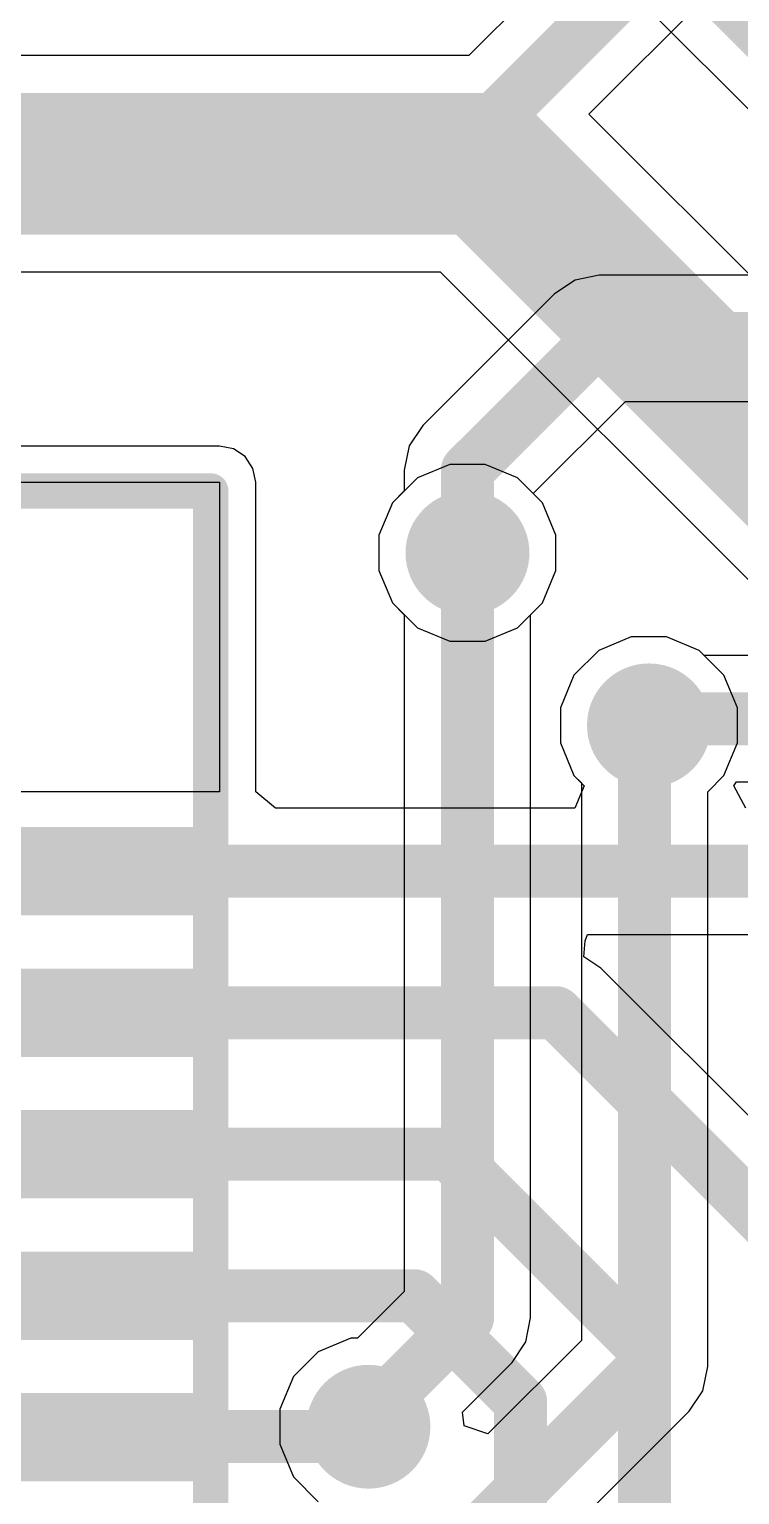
# Model space of a CAD drawing. Header units: millimetres. Extents: x 0.02 to 2.82, y 0.02 to 1.79.
# Drawn here: x 1.936 to 2.094, y 1.123 to 1.4492 of the extents above; entities that cross this region are included whole.
import ezdxf

# ---------------------------------------------------------------- set-up
doc = ezdxf.new("R2010")
doc.units = ezdxf.units.MM
doc.header["$MEASUREMENT"] = 0
for name, color, linetype in [('BottomLayer', 5, 'Continuous'), ('BottomSolder', 6, 'Continuous'), ('Mechanical10', 56, 'Continuous'), ('Mechanical15', 56, 'Continuous'), ('TopLayer', 1, 'Continuous'), ('TopPaste', 8, 'Continuous'), ('TopSolder', 216, 'Continuous'), ('ViaHoleLayer', 16, 'Continuous')]:
    doc.layers.add(name, color=color, linetype=linetype)

# ---------------------------------------------------------------- blocks, each defined once
blk = doc.blocks.new('STM________________LQFP32_5V_0_9')
at = {"layer": 'TopLayer'}
for points in [[(0.14370075, 0.1200787), (0.19094485, 0.1200787), (0.19094485, 0.1003937), (0.14370075, 0.1003937)], [(0.14370075, 0.0885827), (0.19094485, 0.0885827), (0.19094485, 0.0688977), (0.14370075, 0.0688977)], [(0.14370075, 0.0570866), (0.19094485, 0.0570866), (0.19094485, 0.03740160000000001), (0.14370075, 0.03740159999999999)], [(0.14370075, 0.0255905), (0.19094485, 0.02559050000000001), (0.19094485, 0.005905500000000006), (0.14370075, 0.005905499999999994)], [(0.14370075, -0.005905500000000006), (0.19094485, -0.005905499999999994), (0.19094485, -0.0255905), (0.14370075, -0.02559050000000001)]]:
    blk.add_hatch(color=1, dxfattribs=at).paths.add_polyline_path(points)
at = {"layer": 'TopPaste'}
for points in [[(0.14370075, 0.1200787), (0.19094485, 0.1200787), (0.19094485, 0.1003937), (0.14370075, 0.1003937)], [(0.14370075, 0.0885827), (0.19094485, 0.0885827), (0.19094485, 0.0688977), (0.14370075, 0.0688977)], [(0.14370075, 0.0570866), (0.19094485, 0.0570866), (0.19094485, 0.03740160000000001), (0.14370075, 0.03740159999999999)], [(0.14370075, 0.0255905), (0.19094485, 0.02559050000000001), (0.19094485, 0.005905500000000006), (0.14370075, 0.005905499999999994)], [(0.14370075, -0.005905500000000006), (0.19094485, -0.005905499999999994), (0.19094485, -0.0255905), (0.14370075, -0.02559050000000001)]]:
    blk.add_hatch(color=8, dxfattribs=at).paths.add_polyline_path(points)
at = {"layer": 'TopSolder'}
for points in [[(0.14370075, 0.1200787), (0.19094485, 0.1200787), (0.19094485, 0.1003937), (0.14370075, 0.1003937)], [(0.14370075, 0.0885827), (0.19094485, 0.0885827), (0.19094485, 0.0688977), (0.14370075, 0.0688977)], [(0.14370075, 0.0570866), (0.19094485, 0.0570866), (0.19094485, 0.03740160000000001), (0.14370075, 0.03740159999999999)], [(0.14370075, 0.0255905), (0.19094485, 0.02559050000000001), (0.19094485, 0.005905500000000006), (0.14370075, 0.005905499999999994)], [(0.14370075, -0.005905500000000006), (0.19094485, -0.005905499999999994), (0.19094485, -0.0255905), (0.14370075, -0.02559050000000001)]]:
    blk.add_hatch(color=216, dxfattribs=at).paths.add_polyline_path(points)
at = {"layer": 'Mechanical10', "const_width": 0.007874}
for points in [[(-0.1948819, 0.1948819), (0.1948819, 0.1948819)], [(0.1948819, -0.1948819), (0.1948819, 0.1948819)]]:
    blk.add_lwpolyline(points, dxfattribs=at)
at = {"layer": 'Mechanical10', "const_width": 0.003937}
blk.add_lwpolyline([(0.1929134, 0.1948819, 1), (0.1968504, 0.1948819, 1)], format="xyb", close=True, dxfattribs=at)
blk.add_lwpolyline([(0.1929134, 0.1948819, 1), (0.1968504, 0.1948819, 1)], format="xyb", close=True, dxfattribs=at)
at = {"layer": 'Mechanical15', "const_width": 0.007874}
for points in [[(-0.1948819, 0.1948819), (0.1948819, 0.1948819)], [(0.1948819, -0.1948819), (0.1948819, 0.1948819)]]:
    blk.add_lwpolyline(points, dxfattribs=at)
at = {"layer": 'Mechanical15', "const_width": 0.003937}
blk.add_lwpolyline([(0.1929134, 0.1948819, 1), (0.1968504, 0.1948819, 1)], format="xyb", close=True, dxfattribs=at)
blk.add_lwpolyline([(0.1929134, 0.1948819, 1), (0.1968504, 0.1948819, 1)], format="xyb", close=True, dxfattribs=at)

msp = doc.modelspace()

# ---------------------------------------------------------------- hatches: boundary and pattern name
at = {"layer": 'BottomLayer'}
h = msp.add_hatch(color=5, dxfattribs=at)
edge = h.paths.add_edge_path()
edge.add_arc((2.0334645, 1.3326772), 0.011811, 0, 360)
h = msp.add_hatch(color=5, dxfattribs=at)
edge = h.paths.add_edge_path()
edge.add_arc((2.0738189, 1.2942914), 0.011811, 0, 360)
h = msp.add_hatch(color=5, dxfattribs=at)
edge = h.paths.add_edge_path()
edge.add_arc((2.0114323, 1.138174), 0.011811, 0, 360)
at = {"layer": 'BottomSolder'}
h = msp.add_hatch(color=6, dxfattribs=at)
edge = h.paths.add_edge_path()
edge.add_arc((2.0334645, 1.3326772), 0.0137795, 0, 360)
h = msp.add_hatch(color=6, dxfattribs=at)
edge = h.paths.add_edge_path()
edge.add_arc((2.0738189, 1.2942914), 0.0137795, 0, 360)
h = msp.add_hatch(color=6, dxfattribs=at)
edge = h.paths.add_edge_path()
edge.add_arc((2.0114323, 1.138174), 0.0137795, 0, 360)
at = {"layer": 'TopLayer'}
h = msp.add_hatch(color=1, dxfattribs=at)
edge = h.paths.add_edge_path()
edge.add_arc((2.0334645, 1.3326772), 0.011811, 0, 360)
h = msp.add_hatch(color=1, dxfattribs=at)
edge = h.paths.add_edge_path()
edge.add_arc((2.0738189, 1.2942914), 0.011811, 0, 360)
h = msp.add_hatch(color=1, dxfattribs=at)
edge = h.paths.add_edge_path()
edge.add_arc((2.0114323, 1.138174), 0.011811, 0, 360)
at = {"layer": 'TopSolder'}
h = msp.add_hatch(color=216, dxfattribs=at)
edge = h.paths.add_edge_path()
edge.add_arc((2.0334645, 1.3326772), 0.0137795, 0, 360)
h = msp.add_hatch(color=216, dxfattribs=at)
edge = h.paths.add_edge_path()
edge.add_arc((2.0738189, 1.2942914), 0.0137795, 0, 360)
h = msp.add_hatch(color=216, dxfattribs=at)
edge = h.paths.add_edge_path()
edge.add_arc((2.0114323, 1.138174), 0.0137795, 0, 360)
at = {"layer": 'ViaHoleLayer'}
h = msp.add_hatch(color=16, dxfattribs=at)
edge = h.paths.add_edge_path()
edge.add_arc((2.0334645, 1.3326772), 0.0059055, 0, 360)
h = msp.add_hatch(color=16, dxfattribs=at)
edge = h.paths.add_edge_path()
edge.add_arc((2.0738189, 1.2942914), 0.0059055, 0, 360)
h = msp.add_hatch(color=16, dxfattribs=at)
edge = h.paths.add_edge_path()
edge.add_arc((2.0114323, 1.138174), 0.0059055, 0, 360)

# ---------------------------------------------------------------- linework, layer by layer
at = {"layer": 'BottomLayer'}
for p, q in [((2.1178404, 1.5274732), (2.0337434, 1.4433762)), ((2.0604296, 1.4303244), (2.1418244, 1.5117192)), ((2.0337434, 1.4433762), (1.6452916, 1.4433762)), ((2.1315544, 1.3591995), (2.0604296, 1.4303244)), ((1.6559745, 1.3952066), (2.0274253, 1.3952066)), ((2.0274253, 1.3952066), (2.0999309, 1.322701)), ((2.0295489, 1.3523622), (2.0223138, 1.3493654)), ((2.0373801, 1.3523622), (2.0295489, 1.3523622)), ((2.0446152, 1.3493654), (2.0373801, 1.3523622)), ((2.0223138, 1.3493654), (2.0167763, 1.3438279)), ((2.0501527, 1.3438279), (2.0446152, 1.3493654)), ((2.0167763, 1.3438279), (2.0137795, 1.3365928)), ((2.0531495, 1.3365928), (2.0501527, 1.3438279)), ((2.0137795, 1.3365928), (2.0137795, 1.3287616)), ((2.0531495, 1.3287616), (2.0531495, 1.3365928)), ((2.0137795, 1.3287616), (2.0167763, 1.3215265)), ((2.0501527, 1.3215265), (2.0531495, 1.3287616)), ((2.0167763, 1.3215265), (2.019415, 1.3188878)), ((2.047514, 1.3188878), (2.0501527, 1.3215265)), ((2.019415, 1.3188878), (2.019415, 1.1682392)), ((2.047514, 1.1624197), (2.047514, 1.3188878)), ((2.0699033, 1.3139764), (2.0626682, 1.3109796)), ((2.0777345, 1.3139764), (2.0699033, 1.3139764)), ((2.0849696, 1.3109796), (2.0777345, 1.3139764)), ((2.0626682, 1.3109796), (2.0571307, 1.3054421)), ((2.0905071, 1.3054421), (2.0849696, 1.3109796)), ((2.0571307, 1.3054421), (2.0541339, 1.298207)), ((2.0935039, 1.298207), (2.0905071, 1.3054421)), ((2.0541339, 1.298207), (2.0541339, 1.2903758)), ((2.0935039, 1.2903758), (2.0935039, 1.298207)), ((2.0541339, 1.2903758), (2.0571307, 1.2831407)), ((2.0905071, 1.2831407), (2.0935039, 1.2903758)), ((2.0571307, 1.2831407), (2.0587851, 1.2814863)), ((2.0868841, 1.2795177), (2.0905071, 1.2831407)), ((2.0587851, 1.2814863), (2.0587851, 1.1573943)), ((2.0868841, 1.1515748), (2.0868841, 1.2795177)), ((2.019415, 1.1682392), (2.0090348, 1.157859)), ((2.0464445, 1.1570432), (2.047514, 1.1624197)), ((2.0002816, 1.1548622), (1.9947441, 1.1493247)), ((2.0075167, 1.157859), (2.0002816, 1.1548622)), ((2.0090348, 1.157859), (2.0075167, 1.157859)), ((2.0587851, 1.1573943), (2.0379835, 1.1365927)), ((2.043399, 1.1524852), (2.0464445, 1.1570432)), ((2.0323309, 1.1414171), (2.043399, 1.1524852)), ((2.0858146, 1.1461983), (2.0868841, 1.1515748)), ((1.9947441, 1.1493247), (1.9917473, 1.1420896)), ((2.0827691, 1.1416403), (2.0858146, 1.1461983)), ((1.9917473, 1.1420896), (1.9917473, 1.1342584)), ((2.037785, 1.0966562), (2.0827691, 1.1416403)), ((2.0327259, 1.1384063), (2.0323309, 1.1414171)), ((2.0379835, 1.1365927), (2.0327259, 1.1384063)), ((1.9917473, 1.1342584), (1.9947441, 1.1270233)), ((1.9947441, 1.1270233), (2.0002815, 1.1214859))]:
    msp.add_line(p, q, dxfattribs=at)
for points, const_width in [([(2.0295276, 1.4192914), (2.1318899, 1.5216537)], 0.011811), ([(1.6318897, 1.4192914), (2.0374015, 1.4192914)], 0.0314961), ([(2.0374015, 1.4192914), (2.1200787, 1.3366142)], 0.0314961), ([(2.0334645, 1.1624197), (2.0334645, 1.3326772)], 0.011811), ([(2.0728346, 1.2933071), (2.0738189, 1.2942914)], 0.011811), ([(2.0728346, 1.1515748), (2.0728346, 1.2933071)], 0.011811), ([(2.0114323, 1.1403875), (2.0334645, 1.1624197)], 0.011811), ([(2.0278505, 1.1065907), (2.0728346, 1.1515748)], 0.011811), ([(2.0114323, 1.138174), (2.0114323, 1.1403875)], 0.011811)]:
    msp.add_lwpolyline(points, dxfattribs=dict(at, const_width=const_width))
for points, const_width in [([(2.0295275, 1.4192914, 1), (2.0452755, 1.4192914, 1)], 0.015748), ([(2.0295275, 1.4192914, 1), (2.0452755, 1.4192914, 1)], 0.015748), ([(2.0265749, 1.4192914, 1), (2.0324803, 1.4192914, 1)], 0.0059055), ([(2.0305118, 1.3326772, 1), (2.0364172, 1.3326772, 1)], 0.0059055), ([(2.0698819, 1.2933071, 1), (2.0757873, 1.2933071, 1)], 0.0059055), ([(2.0698819, 1.2933071, 1), (2.0757873, 1.2933071, 1)], 0.0059055), ([(2.0708662, 1.2942914, 1), (2.0767716, 1.2942914, 1)], 0.0059055), ([(2.0305118, 1.1624197, 1), (2.0364172, 1.1624197, 1)], 0.0059055), ([(2.0305118, 1.1624197, 1), (2.0364172, 1.1624197, 1)], 0.0059055), ([(2.0698819, 1.1515748, 1), (2.0757873, 1.1515748, 1)], 0.0059055), ([(2.0698819, 1.1515748, 1), (2.0757873, 1.1515748, 1)], 0.0059055), ([(2.0084796, 1.1403875, 1), (2.014385, 1.1403875, 1)], 0.0059055), ([(2.0084796, 1.1403875, 1), (2.014385, 1.1403875, 1)], 0.0059055), ([(2.0084796, 1.138174, 1), (2.014385, 1.138174, 1)], 0.0059055)]:
    msp.add_lwpolyline(points, format="xyb", close=True, dxfattribs=dict(at, const_width=const_width))
at = {"layer": 'TopLayer'}
for p, q in [((2.0394566, 1.487919), (2.1101447, 1.4172309)), ((2.0573841, 1.3933935), (2.0528261, 1.390348)), ((2.0627606, 1.394463), (2.0573841, 1.3933935)), ((2.1887177, 1.394463), (2.0627606, 1.394463)), ((2.0528261, 1.390348), (2.02353, 1.3610519)), ((2.0480984, 1.3458822), (2.0685801, 1.366364)), ((2.0685801, 1.366364), (2.1887177, 1.366364)), ((2.02353, 1.3610519), (2.0204845, 1.3564939)), ((1.9783463, 1.3564536), (1.9094487, 1.3564536)), ((1.9814186, 1.3558425), (1.9783463, 1.3564536)), ((1.9840232, 1.3541022), (1.9814186, 1.3558425)), ((1.9857635, 1.3514976), (1.9840232, 1.3541022)), ((2.0204845, 1.3564939), (2.019415, 1.3511174)), ((1.9863746, 1.3484253), (1.9857635, 1.3514976)), ((2.019415, 1.3511174), (2.019415, 1.3464666)), ((1.9094486, 1.3484253), (1.9783463, 1.3484253)), ((1.9783463, 1.3484253), (1.9783463, 1.2795276)), ((1.9863746, 1.2795277), (1.9863746, 1.3484253)), ((2.0167763, 1.3438279), (2.0137795, 1.3365928)), ((2.019415, 1.3464666), (2.0167763, 1.3438279)), ((2.0501527, 1.3438279), (2.0480984, 1.3458822)), ((2.0531495, 1.3365928), (2.0501527, 1.3438279)), ((2.0137795, 1.3365928), (2.0137795, 1.3287616)), ((2.0531495, 1.3287616), (2.0531495, 1.3365928)), ((2.0137795, 1.3287616), (2.0167763, 1.3215265)), ((2.0501527, 1.3215265), (2.0531495, 1.3287616)), ((2.0167763, 1.3215265), (2.0223138, 1.315989)), ((2.0446152, 1.315989), (2.0501527, 1.3215265)), ((2.0223138, 1.315989), (2.0295489, 1.3129922)), ((2.0373801, 1.3129922), (2.0446152, 1.315989)), ((2.0295489, 1.3129922), (2.0373801, 1.3129922)), ((2.0699033, 1.3139764), (2.0626682, 1.3109796)), ((2.0777345, 1.3139764), (2.0699033, 1.3139764)), ((2.0849696, 1.3109796), (2.0777345, 1.3139764)), ((2.0626682, 1.3109796), (2.0571307, 1.3054421)), ((2.086132, 1.3098172), (2.0849696, 1.3109796)), ((2.1894585, 1.3098172), (2.086132, 1.3098172)), ((2.0571307, 1.3054421), (2.0541339, 1.298207)), ((2.0541339, 1.298207), (2.0541339, 1.2903758)), ((2.0541339, 1.2903758), (2.0571307, 1.2831407)), ((2.0571307, 1.2831407), (2.0594109, 1.2808605)), ((1.9783463, 1.2795276), (1.9173227, 1.2795276)), ((1.9907432, 1.2758605), (1.9863746, 1.2795277)), ((2.0594109, 1.2808605), (2.0573398, 1.2758605)), ((2.0927106, 1.2808605), (2.0932837, 1.2817182)), ((2.0953832, 1.2758605), (2.0927106, 1.2808605)), ((2.0932837, 1.2817182), (2.1924113, 1.2817182)), ((2.0573398, 1.2758605), (1.9907432, 1.2758605)), ((2.0593246, 1.2427615), (2.0596266, 1.2463105)), ((2.0596266, 1.2463105), (2.0601562, 1.2477615)), ((2.0601562, 1.2477615), (2.1496923, 1.2477615)), ((2.0630839, 1.2402496), (2.0593246, 1.2427615)), ((2.1103282, 1.1930053), (2.0630839, 1.2402496))]:
    msp.add_line(p, q, dxfattribs=at)
at = {"layer": 'TopLayer', "const_width": 0.011811}
for points in [[(2.0452761, 1.5019685), (2.1200792, 1.4271654)], [(2.0334645, 1.3511174), (2.0627606, 1.3804135)], [(2.0627606, 1.3804135), (2.2025071, 1.3804135)], [(2.0334645, 1.3326772), (2.0334645, 1.3511174)], [(2.0738189, 1.2942914), (2.0752952, 1.2957677)], [(2.0752952, 1.2957677), (2.2000519, 1.2957677)], [(1.9488187, 1.2618111), (1.9488188, 1.261811)], [(1.9488188, 1.261811), (2.1555118, 1.261811)], [(1.9488187, 1.2303151), (2.0531494, 1.2303151)], [(2.0531494, 1.2303151), (2.1003937, 1.1830708)], [(1.9488187, 1.198819), (2.0295276, 1.198819)], [(2.0295276, 1.198819), (2.0728346, 1.155512)], [(1.9488187, 1.1673229), (2.0216535, 1.1673229)], [(2.0216535, 1.1673229), (2.0452756, 1.1437008)], [(2.0728346, 1.0019685), (2.0728346, 1.155512)], [(2.0452756, 0.9192914), (2.0452756, 1.1437008)], [(1.9488187, 1.1358269), (1.9490079, 1.1360161)], [(1.9490079, 1.1360161), (2.0092744, 1.1360161)], [(2.0092744, 1.1360161), (2.0114323, 1.138174)]]:
    msp.add_lwpolyline(points, dxfattribs=at)
at = {"layer": 'TopLayer', "const_width": 0.0059055}
for points in [[(2.0598079, 1.3804135, 1), (2.0657133, 1.3804135, 1)], [(2.0598079, 1.3804135, 1), (2.0657133, 1.3804135, 1)], [(2.0305118, 1.3511174, 1), (2.0364172, 1.3511174, 1)], [(2.0305118, 1.3511174, 1), (2.0364172, 1.3511174, 1)], [(2.0305118, 1.3326772, 1), (2.0364172, 1.3326772, 1)], [(2.0723425, 1.2957677, 1), (2.0782479, 1.2957677, 1)], [(2.0723425, 1.2957677, 1), (2.0782479, 1.2957677, 1)], [(2.0708662, 1.2942914, 1), (2.0767716, 1.2942914, 1)], [(1.945866, 1.2618111, 1), (1.9517714, 1.2618111, 1)], [(1.9458661, 1.261811, 1), (1.9517715, 1.261811, 1)], [(1.9458661, 1.261811, 1), (1.9517715, 1.261811, 1)], [(1.945866, 1.2303151, 1), (1.9517714, 1.2303151, 1)], [(2.0501967, 1.2303151, 1), (2.0561021, 1.2303151, 1)], [(2.0501967, 1.2303151, 1), (2.0561021, 1.2303151, 1)], [(1.945866, 1.198819, 1), (1.9517714, 1.198819, 1)], [(2.0265749, 1.198819, 1), (2.0324803, 1.198819, 1)], [(2.0265749, 1.198819, 1), (2.0324803, 1.198819, 1)], [(1.945866, 1.1673229, 1), (1.9517714, 1.1673229, 1)], [(2.0187008, 1.1673229, 1), (2.0246062, 1.1673229, 1)], [(2.0187008, 1.1673229, 1), (2.0246062, 1.1673229, 1)], [(2.0698819, 1.155512, 1), (2.0757873, 1.155512, 1)], [(2.0698819, 1.155512, 1), (2.0757873, 1.155512, 1)], [(2.0423229, 1.1437008, 1), (2.0482283, 1.1437008, 1)], [(2.0423229, 1.1437008, 1), (2.0482283, 1.1437008, 1)], [(1.945866, 1.1358269, 1), (1.9517714, 1.1358269, 1)], [(1.9460552, 1.1360161, 1), (1.9519606, 1.1360161, 1)], [(1.9460552, 1.1360161, 1), (1.9519606, 1.1360161, 1)], [(2.0063217, 1.1360161, 1), (2.0122271, 1.1360161, 1)], [(2.0063217, 1.1360161, 1), (2.0122271, 1.1360161, 1)], [(2.0084796, 1.138174, 1), (2.014385, 1.138174, 1)]]:
    msp.add_lwpolyline(points, format="xyb", close=True, dxfattribs=at)

# ---------------------------------------------------------------- block references
msp.add_blockref('STM________________LQFP32_5V_0_9', (1.7814959, 1.1515749))

doc.saveas('drawing.dxf')
